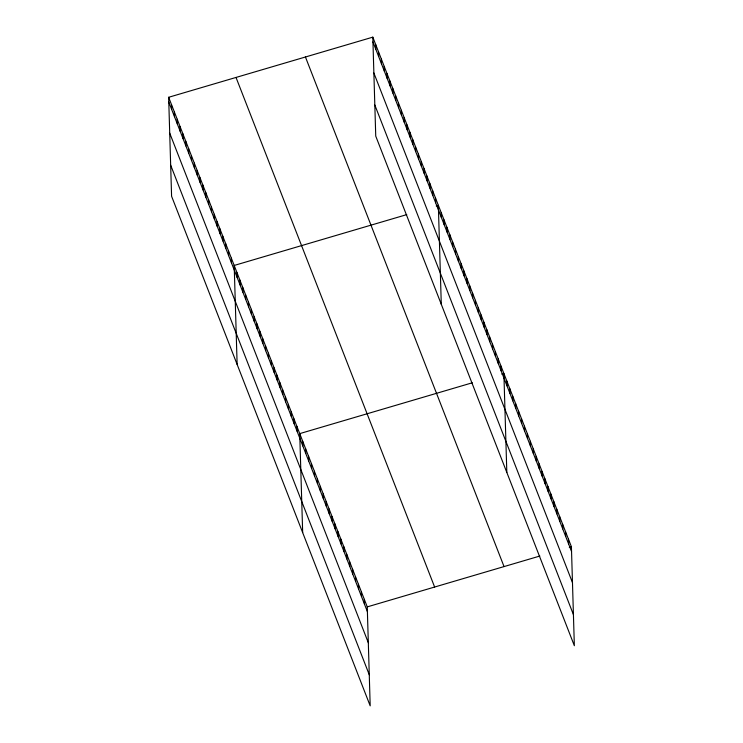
<?xml version="1.0" encoding="UTF-8"?>
<svg xmlns="http://www.w3.org/2000/svg" width="743" height="743" viewBox="0 0 743 743"><rect width="100%" height="100%" fill="white"/><g stroke="black" fill="none" stroke-linecap="round" stroke-linejoin="round"><path stroke-width="1.11" d="M168.652 97.287L367.256 606.882L370.19 705.85L171.587 196.254L168.652 97.287L372.81 37.15L571.413 546.746L574.348 645.713L375.744 136.118L372.81 37.15M406.765 214.616L234.194 265.455L237.128 364.423M436.243 205.932L438.342 205.319L441.286 304.286M472.307 382.784L299.726 433.624L302.67 532.592M501.776 374.101L503.884 373.478L506.819 472.446M367.256 606.882L539.827 556.043M569.305 547.359L571.413 546.746M372.949 41.914L571.553 551.51M373.868 73L572.472 582.596M374.825 105.032L573.429 614.619M305.438 56.997L504.042 566.584M236.023 77.448L434.627 587.035M168.791 102.06L367.395 611.647M169.72 133.146L368.324 642.732M170.667 165.169L369.271 674.765M568.469 539.204L568.618 543.978M565.534 531.672L565.683 536.446M562.6 524.14L562.739 528.914M559.665 516.608L559.804 521.372M556.73 509.076L556.869 513.84M553.795 501.544L553.934 506.308M550.86 494.011L551 498.776M547.925 486.479L548.065 491.244M544.99 478.947L545.13 483.712M542.056 471.415L542.195 476.179M539.112 463.873L539.26 468.647M536.177 456.341L536.325 461.115M533.242 448.809L533.381 453.583M530.307 441.277L530.446 446.041M527.372 433.745L527.511 438.509M524.437 426.213L524.577 430.977M521.502 418.68L521.642 423.445M518.568 411.148L518.707 415.913M515.633 403.616L515.772 408.381M512.689 396.084L512.837 400.849M509.754 388.543L509.902 393.316M506.819 381.01L506.958 385.784M501.033 366.169L501.181 370.933M498.181 358.86L498.33 363.624M495.34 351.55L495.479 356.315M492.488 344.232L492.628 349.006M489.637 336.923L489.776 341.687M486.786 329.613L486.925 334.378M483.934 322.304L484.083 327.069M481.092 314.986L481.232 319.759M478.241 307.676L478.381 312.441M475.39 300.367L475.529 305.132M472.539 293.058L472.678 297.822M469.687 285.739L469.836 290.513M466.845 278.43L466.985 283.194M463.994 271.121L464.134 275.885M461.143 263.811L461.282 268.576M458.292 256.493L458.431 261.267M455.44 249.184L455.589 253.948M452.598 241.874L452.738 246.639M449.747 234.565L449.886 239.33M446.896 227.247L447.035 232.02M444.045 219.937L444.184 224.702M441.193 212.628L441.333 217.393M435.5 198L435.639 202.774M432.649 190.691L432.788 195.455M429.798 183.382L429.937 188.146M426.946 176.072L427.086 180.837M424.095 168.754L424.244 173.528M421.253 161.445L421.392 166.209M418.402 154.135L418.541 158.9M415.551 146.826L415.69 151.591M412.699 139.508L412.839 144.281M409.848 132.198L409.997 136.963M407.006 124.889L407.145 129.653M404.155 117.58L404.294 122.344M401.304 110.261L401.443 115.035M398.452 102.952L398.592 107.716M395.601 95.643L395.75 100.407M392.75 88.333L392.898 93.098M389.908 81.015L390.047 85.789M387.057 73.706L387.196 78.47M384.205 66.396L384.345 71.161M381.354 59.087L381.493 63.852M378.503 51.769L378.651 56.542M375.661 44.459L375.8 49.233M364.321 599.35L364.46 604.115M361.386 591.818L361.525 596.583M358.451 584.286L358.59 589.05M355.516 576.754L355.656 581.518M352.572 569.222L352.721 573.986M349.637 561.68L349.786 566.454M346.702 554.148L346.842 558.922M343.768 546.616L343.907 551.39M340.833 539.084L340.972 543.848M337.898 531.551L338.037 536.316M334.963 524.019L335.102 528.784M332.028 516.487L332.167 521.252M329.093 508.955L329.233 513.719M326.149 501.423L326.298 506.187M323.214 493.891L323.363 498.655M320.279 486.349L320.419 491.123M317.345 478.817L317.484 483.591M314.41 471.285L314.549 476.059M311.475 463.753L311.614 468.517M308.54 456.221L308.679 460.985M305.605 448.688L305.744 453.453M302.67 441.156L302.81 445.921M296.884 426.306L297.024 431.079M294.033 418.996L294.172 423.77M291.182 411.687L291.321 416.451M288.33 404.378L288.47 409.142M285.479 397.068L285.628 401.833M282.637 389.75L282.777 394.524M279.786 382.441L279.925 387.205M276.935 375.131L277.074 379.896M274.083 367.822L274.223 372.587M271.232 360.504L271.381 365.277M268.39 353.194L268.529 357.959M265.539 345.885L265.678 350.65M262.688 338.576L262.827 343.34M259.836 331.257L259.976 336.031M256.985 323.948L257.134 328.712M254.134 316.639L254.282 321.403M251.292 309.329L251.431 314.094M248.441 302.011L248.58 306.785M245.589 294.702L245.729 299.466M242.738 287.392L242.877 292.157M239.887 280.083L240.035 284.848M237.045 272.765L237.184 277.538M231.342 258.146L231.482 262.911M228.491 250.837L228.63 255.601M225.64 243.518L225.788 248.292M222.798 236.209L222.937 240.973M219.947 228.9L220.086 233.664M217.095 221.59L217.235 226.355M214.244 214.272L214.383 219.046M211.393 206.963L211.541 211.727M208.551 199.653L208.69 204.418M205.7 192.344L205.839 197.109M202.848 185.026L202.988 189.799M199.997 177.716L200.136 182.481M197.146 170.407L197.285 175.172M194.294 163.098L194.443 167.862M191.453 155.779L191.592 160.553M188.601 148.47L188.741 153.234M185.75 141.161L185.889 145.925M182.899 133.851L183.038 138.616M180.047 126.533L180.196 131.307M177.206 119.224L177.345 123.988M174.354 111.914L174.494 116.679M171.503 104.605L171.642 109.37"/></g></svg>
